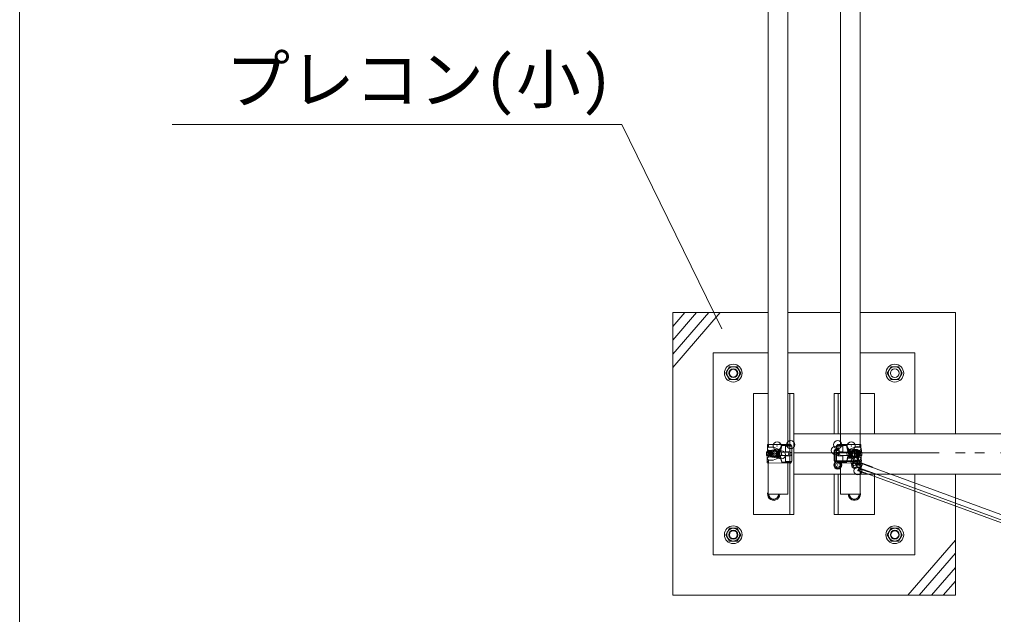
# Model space of a CAD drawing. Units: millimetres, scale not verified. Extents: x -9305 to 9305, y -6415 to 6415.
# Drawn here: x -9305 to -6892, y 3469 to 4942 of the extents above; entities that cross this region are included whole.
import ezdxf
from ezdxf.enums import TextEntityAlignment as Align

# ---------------------------------------------------------------- set-up
doc = ezdxf.new("R2010")
doc.units = ezdxf.units.MM
doc.header["$LTSCALE"] = 40
doc.header["$PDMODE"] = 32
doc.header["$PDSIZE"] = 20
doc.linetypes.add('DOUBLE_CHAIN2', pattern=[12.8, 9, -1, 0.6, -0.6, 0.6, -1])
for name, color, linetype, lineweight in [('0-0_0', 7, 'Continuous', 9), ('0-4_CYG-45', 7, 'Continuous', 9), ('0-5_CYG-54', 7, 'Continuous', 9), ('0-A_TEXT', 7, 'Continuous', 9)]:
    doc.layers.add(name, color=color, linetype=linetype, lineweight=lineweight)
doc.styles.add('ＭＳ ゴシック', font='')
doc.styles.get('ＭＳ ゴシック').set_extended_font_data('MS Gothic')

msp = doc.modelspace()

# ---------------------------------------------------------------- linework, layer by layer
at = {"layer": '0-0_0'}
for p, q in [((-9304.61, 6414.98), (-9304.61, -6414.98)), ((-7686.82, 4147.74), (-7627.5, 4216.55)), ((-7686.82, 4112.9), (-7597.46, 4216.55)), ((-7686.82, 4080.48), (-7569.51, 4216.55)), ((-7686.82, 4181.7), (-7656.78, 4216.55)), ((-6986.82, 3652.62), (-7104.14, 3516.55)), ((-6986.82, 3620.2), (-7076.18, 3516.55)), ((-6986.82, 3585.37), (-7046.15, 3516.55)), ((-6986.82, 3551.4), (-7016.87, 3516.55))]:
    msp.add_line(p, q, dxfattribs=at)
at = {"layer": '0-0_0', "linetype": 'DOUBLE_CHAIN2'}
msp.add_line((-7386.82, 3869.24), (-1786.82, 3869.24), dxfattribs=at)
at = {"layer": '0-4_CYG-45'}
msp.add_line((-7686.82, 3516.55), (-7686.82, 4216.55), dxfattribs=at)
at = {"layer": '0-5_CYG-54'}
for p, q in [((-7686.82, 4216.55), (-7450.42, 4216.55)), ((-7401.82, 4216.55), (-7271.06, 4216.55)), ((-7222.46, 4216.55), (-6986.82, 4216.55)), ((-6986.82, 4216.55), (-6986.82, 3916.3)), ((-7586.82, 4116.3), (-7450.42, 4116.3)), ((-7401.82, 4116.3), (-7271.06, 4116.3)), ((-7486.82, 4016.3), (-7450.42, 4016.3)), ((-7396.82, 3716.3), (-7396.82, 4016.3)), ((-7276.82, 3916.3), (-7276.82, 4016.3)), ((-7186.82, 4016.3), (-7222.46, 4016.3)), ((-7186.82, 3916.3), (-7186.82, 4016.3)), ((-1786.82, 3916.3), (-7386.82, 3916.3)), ((-7452.24, 3890.04), (-7452.46, 3872.04)), ((-7449.28, 3886), (-7452.29, 3886.04)), ((-7449.27, 3887), (-7452.28, 3887.04)), ((-7396.54, 3889.36), (-7452.24, 3890.04)), ((-7449.24, 3890.01), (-7449.32, 3883)), ((-7416.27, 3887.1), (-7419.45, 3872.64)), ((-7416.27, 3887.1), (-7419.39, 3877.64)), ((-7416.24, 3889.6), (-7416.27, 3887.1)), ((-7396.11, 3886.86), (-7416.27, 3887.1)), ((-7408.24, 3889.5), (-7408.28, 3887)), ((-7407.29, 3885.49), (-7407.46, 3871.49)), ((-7391.7, 3885.3), (-7407.29, 3885.49)), ((-7391.6, 3884.3), (-7392.04, 3848.3)), ((-7281.28, 3884.3), (-7280.84, 3848.3)), ((-7281.19, 3885.3), (-7265.59, 3885.49)), ((-7276.77, 3886.86), (-7256.61, 3887.1)), ((-7276.34, 3889.36), (-7220.64, 3890.04)), ((-7267.67, 3887.45), (-7265.84, 3885.74)), ((-7265.59, 3885.49), (-7265.42, 3871.49)), ((-7264.64, 3889.5), (-7264.61, 3887)), ((-7256.64, 3889.6), (-7256.61, 3887.1)), ((-7256.61, 3887.1), (-7253.5, 3877.64)), ((-7256.61, 3887.1), (-7253.44, 3872.64)), ((-7223.65, 3890.01), (-7223.56, 3883)), ((-7223.61, 3887), (-7220.61, 3887.04)), ((-7223.6, 3886), (-7220.6, 3886.04)), ((-7220.64, 3890.04), (-7220.42, 3872.04)), ((-7440.22, 3862.89), (-7454.52, 3863.06)), ((-7440.12, 3870.89), (-7454.42, 3871.06)), ((-7452.58, 3862.04), (-7452.8, 3844.04)), ((-7449.58, 3862), (-7449.61, 3858.88)), ((-7449.42, 3875), (-7449.46, 3872)), ((-7441.78, 3874.91), (-7448.42, 3874.99)), ((-7437.33, 3882.86), (-7448.32, 3882.99)), ((-7434.41, 3875.82), (-7440.41, 3875.89)), ((-7432.46, 3860.8), (-7437.46, 3860.86)), ((-7425.39, 3877.71), (-7437.33, 3882.86)), ((-7432.31, 3872.8), (-7437.31, 3872.86)), ((-7419.6, 3860.64), (-7431.46, 3860.78)), ((-7419.45, 3872.64), (-7431.31, 3872.78)), ((-7423.58, 3861.69), (-7430.84, 3861.78)), ((-7423.46, 3871.69), (-7430.71, 3871.78)), ((-7422.77, 3862.68), (-7430.35, 3862.77)), ((-7422.68, 3870.68), (-7430.26, 3870.77)), ((-7419.39, 3877.64), (-7425.39, 3877.71)), ((-7401.07, 3862.42), (-7422.77, 3862.68)), ((-7400.98, 3870.42), (-7422.68, 3870.68)), ((-7419.6, 3860.64), (-7419.66, 3855.64)), ((-7416.77, 3846.1), (-7419.6, 3860.64)), ((-7419.39, 3877.64), (-7419.45, 3872.64)), ((-7407.58, 3861.5), (-7407.75, 3847.5)), ((-7396.88, 3861.36), (-7407.58, 3861.5)), ((-7396.76, 3871.36), (-7407.46, 3871.49)), ((-7405.07, 3862.46), (-7405.08, 3861.46)), ((-7404.96, 3871.46), (-7404.98, 3870.46)), ((-7396.76, 3871.36), (-7396.88, 3861.36)), ((-7395.76, 3871.25), (-7395.88, 3861.45)), ((-7286.65, 3849.54), (-7286.65, 3874.94)), ((-7284.35, 3877.24), (-7276.65, 3877.24)), ((-7284.35, 3874.94), (-7276.65, 3874.94)), ((-7284.35, 3874.94), (-7284.35, 3849.54)), ((-7277.12, 3871.25), (-7277, 3861.45)), ((-7276.65, 3874.94), (-7276.65, 3877.24)), ((-7276.12, 3871.36), (-7265.42, 3871.49)), ((-7276.12, 3871.36), (-7276, 3861.36)), ((-7276, 3861.36), (-7265.3, 3861.5)), ((-7271.91, 3870.42), (-7250.21, 3870.68)), ((-7271.81, 3862.42), (-7250.11, 3862.68)), ((-7267.92, 3871.46), (-7267.91, 3870.46)), ((-7267.81, 3862.46), (-7267.8, 3861.46)), ((-7265.3, 3861.5), (-7265.13, 3847.5)), ((-7256.11, 3846.1), (-7253.29, 3860.64)), ((-7253.5, 3877.64), (-7247.5, 3877.71)), ((-7253.5, 3877.64), (-7253.44, 3872.64)), ((-7253.44, 3872.64), (-7241.58, 3872.78)), ((-7253.29, 3860.64), (-7241.43, 3860.78)), ((-7253.29, 3860.64), (-7253.23, 3855.64)), ((-7250.21, 3870.68), (-7242.63, 3870.77)), ((-7250.11, 3862.68), (-7242.53, 3862.77)), ((-7249.42, 3871.69), (-7242.17, 3871.78)), ((-7249.3, 3861.69), (-7242.05, 3861.78)), ((-7247.5, 3877.71), (-7235.56, 3882.86)), ((-7240.58, 3872.8), (-7235.58, 3872.86)), ((-7240.43, 3860.8), (-7235.43, 3860.86)), ((-7238.47, 3875.82), (-7232.47, 3875.89)), ((-7228.95, 3877.24), (-7236.65, 3877.24)), ((-7236.65, 3874.94), (-7236.65, 3877.24)), ((-7228.95, 3874.94), (-7236.65, 3874.94)), ((-7235.56, 3882.86), (-7224.56, 3882.99)), ((-7232.76, 3870.89), (-7218.46, 3871.06)), ((-7232.66, 3862.89), (-7218.37, 3863.06)), ((-7231.11, 3874.91), (-7224.46, 3874.99)), ((-7228.95, 3874.94), (-7228.95, 3849.54)), ((-7226.65, 3849.54), (-7226.65, 3874.94)), ((-7223.47, 3875), (-7223.43, 3872)), ((-7223.31, 3862), (-7223.27, 3858.88)), ((-7220.3, 3862.04), (-7220.09, 3844.04)), ((-7397.1, 3843.37), (-7452.8, 3844.04)), ((-7449.76, 3847), (-7452.76, 3847.04)), ((-7449.75, 3848), (-7452.75, 3848.04)), ((-7449.71, 3851.13), (-7449.8, 3844)), ((-7437.72, 3850.86), (-7448.71, 3850.99)), ((-7441.97, 3858.91), (-7448.62, 3858.99)), ((-7434.63, 3857.82), (-7440.63, 3857.9)), ((-7425.66, 3855.71), (-7437.72, 3850.86)), ((-7419.66, 3855.64), (-7425.66, 3855.71)), ((-7416.77, 3846.1), (-7419.66, 3855.64)), ((-7416.77, 3846.1), (-7416.8, 3843.6)), ((-7396.15, 3845.86), (-7416.77, 3846.1)), ((-7408.77, 3846.01), (-7408.8, 3843.51)), ((-7392.41, 3847.31), (-7407.75, 3847.5)), ((-7401.82, 3843.42), (-7401.82, 3766.3)), ((-7228.95, 3849.54), (-7284.35, 3849.54)), ((-7228.95, 3847.24), (-7284.35, 3847.24)), ((-7280.47, 3847.31), (-7265.13, 3847.5)), ((-7276.74, 3845.86), (-7256.11, 3846.1)), ((-7275.78, 3843.37), (-7220.09, 3844.04)), ((-7271.06, 3843.42), (-7271.06, 3766.3)), ((-7264.11, 3846.01), (-7264.08, 3843.51)), ((-7256.11, 3846.1), (-7253.23, 3855.64)), ((-7256.11, 3846.1), (-7256.08, 3843.6)), ((-7253.23, 3855.64), (-7247.23, 3855.71)), ((-7247.23, 3855.71), (-7235.17, 3850.86)), ((-7238.26, 3857.82), (-7232.26, 3857.9)), ((-7235.17, 3850.86), (-7224.17, 3850.99)), ((-7230.91, 3858.91), (-7224.27, 3858.99)), ((-7223.9, 3837.64), (-7225.56, 3838.25)), ((-7223.88, 3824.64), (-7217.51, 3842.01)), ((-7223.81, 3824.83), (-7217.62, 3841.73)), ((-7223.17, 3851.13), (-7223.08, 3844)), ((-7223.14, 3848), (-7220.14, 3848.04)), ((-7223.12, 3847), (-7220.12, 3847.04)), ((-7223.08, 3838.46), (-7220.92, 3844.33)), ((-7221.34, 3838.84), (-7219.96, 3842.59)), ((-7220.8, 3830.12), (-7216.58, 3841.67)), ((-7220.33, 3843.04), (-7217.51, 3842.02)), ((-7220.28, 3844.62), (-7193.05, 3834.65)), ((-7219.96, 3842.59), (-7217.62, 3841.74)), ((-7216.58, 3841.67), (-7193.1, 3833.07)), ((-1786.82, 3816.3), (-7386.82, 3816.3)), ((-7286.82, 3816.3), (-7286.82, 3716.3)), ((-7276.82, 3716.3), (-7276.82, 3816.3)), ((-7227.98, 3825.08), (-7225.82, 3830.95)), ((-7227.68, 3824.44), (-7214.53, 3819.62)), ((-7225.97, 3832.01), (-7227.63, 3832.62)), ((-7226.69, 3825.67), (-7224.89, 3830.6)), ((-7226.69, 3825.67), (-7223.88, 3824.64)), ((-7225.82, 3830.95), (-7224.89, 3830.6)), ((-7222.87, 3824.48), (-7221.49, 3828.24)), ((-7222.57, 3823.84), (-7213.65, 3820.58)), ((-7220.85, 3828.54), (-7205.36, 3822.86)), ((-7220.8, 3830.12), (-7192.63, 3819.8)), ((-7214.53, 3819.62), (-7211.24, 3818.42)), ((-7213.65, 3820.58), (-7209.42, 3819.03)), ((-7213.65, 3820.58), (-6838.51, 3683.2)), ((-7209.32, 3819.31), (-7209.84, 3817.9)), ((-7204.72, 3823.16), (-7205.36, 3822.86)), ((-7204.72, 3823.16), (-7196.26, 3820.07)), ((-7195.97, 3819.43), (-7193.15, 3818.4)), ((-7193.15, 3818.4), (-7192.63, 3819.8)), ((-7193.1, 3833.07), (-7192.76, 3834.01)), ((-7086.82, 3816.3), (-7086.82, 3616.3)), ((-6986.82, 3516.55), (-6986.82, 3816.3))]:
    msp.add_line(p, q, dxfattribs=at)
for points in [[(-7450.42, 3890.02), (-7450.42, 5866.3), (-7401.82, 5866.3), (-7401.82, 3889.43)], [(-7222.46, 3890.02), (-7222.46, 5866.3), (-7271.06, 5866.3), (-7271.06, 3889.43)], [(-6986.82, 3516.55), (-7686.82, 3516.55), (-7686.82, 4216.55)], [(-7086.82, 3616.3), (-7586.82, 3616.3), (-7586.82, 4116.3)], [(-7222.46, 4116.3), (-7086.82, 4116.3), (-7086.82, 3916.3)], [(-7401.82, 4016.3), (-7386.82, 4016.3), (-7386.82, 3716.3), (-7486.82, 3716.3), (-7486.82, 4016.3)], [(-7271.06, 4016.3), (-7286.82, 4016.3), (-7286.82, 3916.3)], [(-7441.46, 3871.9), (-7453.46, 3871.9), (-7454.42, 3871.06), (-7454.52, 3863.06), (-7453.58, 3862.05), (-7441.58, 3861.91)], [(-7231.42, 3871.9), (-7219.42, 3871.9), (-7218.46, 3871.06), (-7218.37, 3863.06), (-7219.3, 3862.05), (-7231.3, 3861.91)], [(-7401.82, 3766.3), (-7450.42, 3766.3), (-7450.42, 3844.01)], [(-7271.06, 3766.3), (-7222.46, 3766.3), (-7222.46, 3844.01)], [(-7223.08, 3838.46), (-7222.14, 3838.12), (-7220.33, 3843.04)], [(-7286.82, 3716.3), (-7186.82, 3716.3), (-7186.82, 3816.3)], [(-7224.78, 3829.44), (-7226.15, 3825.69), (-7223.81, 3824.83)], [(-7448.74, 3766.3), (-7448.74, 3759.42), (-7436.82, 3752.55), (-7424.91, 3759.42), (-7424.91, 3766.3)], [(-7248.74, 3766.3), (-7248.74, 3759.42), (-7236.82, 3752.55), (-7224.91, 3759.42), (-7224.91, 3766.3)]]:
    msp.add_lwpolyline(points, dxfattribs=at)
for points in [[(-7527.59, 4082.3), (-7546.06, 4082.3), (-7555.3, 4066.3), (-7546.06, 4050.3), (-7527.59, 4050.3), (-7518.35, 4066.3)], [(-7127.59, 4082.3), (-7146.06, 4082.3), (-7155.3, 4066.3), (-7146.06, 4050.3), (-7127.59, 4050.3), (-7118.35, 4066.3)], [(-7216.58, 3841.67), (-6831.58, 3700.69), (-6835.77, 3689.23), (-7220.77, 3830.21)], [(-7527.59, 3682.3), (-7546.06, 3682.3), (-7555.3, 3666.3), (-7546.06, 3650.3), (-7527.59, 3650.3), (-7518.35, 3666.3)], [(-7127.59, 3682.3), (-7146.06, 3682.3), (-7155.3, 3666.3), (-7146.06, 3650.3), (-7127.59, 3650.3), (-7118.35, 3666.3)]]:
    msp.add_lwpolyline(points, close=True, dxfattribs=at)
for centre, radius in [((-7536.82, 4066.3), 22), ((-7536.82, 4066.3), 16), ((-7536.82, 4066.3), 11), ((-7136.82, 4066.3), 22), ((-7136.82, 4066.3), 16), ((-7136.82, 4066.3), 11), ((-7536.82, 4066.3), 9.65), ((-7278, 3838.68), 8.5), ((-7278, 3838.68), 5.5), ((-7277.96, 3838.61), 5.5), ((-7235.27, 3838.61), 5.5), ((-7536.82, 3666.3), 22), ((-7536.82, 3666.3), 16), ((-7536.82, 3666.3), 11), ((-7536.82, 3666.3), 9.65), ((-7136.82, 3666.3), 22), ((-7136.82, 3666.3), 16), ((-7136.82, 3666.3), 11), ((-7136.82, 3666.3), 9.65)]:
    msp.add_circle(centre, radius, dxfattribs=at)
for centre, radius, start, end in [((-7396.6, 3884.36), 5, 359.306, 89.306), ((-7396.1, 3884.86), 2, 16.705, 89.306), ((-7276.28, 3884.36), 5, 90.694, 180.694), ((-7276.78, 3884.86), 2, 90.694, 163.295), ((-7457.27, 3867.1), 6.25, 306.176, 52.436), ((-7448.38, 3878.99), 4, 89.306, 269.306), ((-7455.27, 3867.07), 6.25, 306.176, 52.436), ((-7453.27, 3867.05), 6.25, 306.176, 52.436), ((-7451.27, 3867.02), 6.25, 306.176, 52.436), ((-7445.01, 3866.42), 2.3, 180, 270), ((-7449.27, 3867), 6.25, 306.176, 52.436), ((-7434.92, 3866.83), 10.6, 207.45, 237.415), ((-7434.92, 3866.83), 10.6, 121.197, 151.161), ((-7447.27, 3866.98), 6.25, 306.176, 52.436), ((-7444.19, 3866.94), 5.67, 297.379, 61.233), ((-7445.27, 3866.95), 6.25, 306.176, 52.436), ((-7446.12, 3866.96), 10.6, 301.197, 57.415), ((-7441.12, 3866.9), 10.6, 301.197, 57.415), ((-7440.12, 3866.89), 10.6, 301.197, 57.415), ((-7425.6, 3860.71), 5, 179.306, 269.306), ((-7425.45, 3872.71), 5, 89.306, 179.306), ((-7435.27, 3866.83), 6.25, 324.494, 34.118), ((-7433.27, 3866.81), 6.25, 306.176, 52.436), ((-7431.27, 3866.78), 6.25, 306.176, 52.436), ((-7429.27, 3866.76), 6.25, 306.176, 52.436), ((-7428.77, 3866.75), 7.25, 315.703, 42.909), ((-7405.61, 3866.47), 6.08, 318.194, 40.418), ((-7396.82, 3866.36), 5, 269.306, 89.306), ((-7284.35, 3874.94), 2.3, 90, 180), ((-7276.06, 3866.36), 5, 90.694, 270.694), ((-7267.28, 3866.47), 6.08, 139.582, 221.806), ((-7244.11, 3866.75), 7.25, 137.091, 224.297), ((-7243.61, 3866.76), 6.25, 127.564, 233.824), ((-7241.61, 3866.78), 6.25, 127.564, 233.824), ((-7247.44, 3872.71), 5, 0.694, 90.694), ((-7247.29, 3860.71), 5, 270.694, 0.694), ((-7239.61, 3866.81), 6.25, 127.564, 233.824), ((-7237.61, 3866.83), 6.25, 145.882, 215.506), ((-7232.76, 3866.89), 10.6, 122.585, 238.803), ((-7231.76, 3866.9), 10.6, 122.585, 238.803), ((-7226.76, 3866.96), 10.6, 122.585, 238.803), ((-7228.7, 3866.94), 5.67, 118.767, 242.621), ((-7227.62, 3866.95), 6.25, 127.564, 233.824), ((-7237.96, 3866.83), 10.6, 28.839, 58.803), ((-7237.96, 3866.83), 10.6, 302.585, 332.55), ((-7225.62, 3866.98), 6.25, 127.564, 233.824), ((-7223.62, 3867), 6.25, 127.564, 233.824), ((-7228.95, 3874.94), 2.3, 0, 90), ((-7221.62, 3867.02), 6.25, 127.564, 233.824), ((-7219.62, 3867.05), 6.25, 127.564, 233.824), ((-7224.51, 3878.99), 4, 270.694, 90.694), ((-7217.62, 3867.07), 6.25, 127.564, 233.824), ((-7215.62, 3867.1), 6.25, 127.564, 233.824), ((-7448.66, 3854.99), 4, 89.306, 269.306), ((-7397.04, 3848.36), 5, 269.306, 359.306), ((-7396.55, 3847.86), 2, 269.306, 345.436), ((-7284.35, 3849.54), 2.3, 180, 270), ((-7275.84, 3848.36), 5, 180.694, 270.694), ((-7276.34, 3847.86), 2, 194.564, 270.694), ((-7235.3, 3838.68), 8.5, 7.886, 310.781), ((-7228.13, 3847.69), 6.25, 217.564, 323.825), ((-7228.95, 3849.54), 2.3, 270, 0), ((-7224.88, 3840.13), 2, 188.325, 249.888), ((-7224.22, 3854.99), 4, 270.694, 90.694), ((-7223.22, 3839.52), 2, 249.888, 339.888), ((-7220.46, 3844.16), 0.5, 69.888, 159.888), ((-7228.32, 3830.74), 2, 69.888, 131.451), ((-7227.5, 3824.9), 0.5, 159.888, 249.888), ((-7226.66, 3830.13), 2, 339.888, 69.888), ((-7222.4, 3824.31), 0.5, 159.888, 249.888), ((-7221.02, 3828.07), 0.5, 69.888, 159.888), ((-7210.73, 3819.83), 1.5, 249.888, 339.888), ((-7193.22, 3834.18), 0.5, 339.888, 69.888), ((-7436.82, 3766.3), 15, 155.049, 0), ((-7436.82, 3766.3), 12, 180, 0), ((-7236.82, 3766.3), 15, 180, 16.749), ((-7236.82, 3766.3), 12, 180, 0)]:
    msp.add_arc(centre, radius, start, end, dxfattribs=at)
for p in [(-7428.29, 3886.29), (-7428.26, 3886.23), (-7394.61, 3889.34), (-7284.35, 3874.94), (-7278.27, 3889.34), (-7244.62, 3886.23), (-7244.6, 3886.29), (-7229.1, 3874.88), (-7228.95, 3874.94), (-7431.53, 3867.13), (-7427.31, 3867.13), (-7417.31, 3864.12), (-7245.57, 3867.13), (-7241.36, 3867.13), (-7278, 3838.68), (-7235.3, 3847.18), (-7229.1, 3849.48), (-7228.15, 3824.61)]:
    msp.add_point(p, dxfattribs=at)
at = {"layer": '0-A_TEXT'}
for p in [(-8926.56, 4681.74), (-7565.07, 4176.27)]:
    msp.add_line(p, (-7813.16, 4681.74), dxfattribs=at)

# ---------------------------------------------------------------- texts
at = {"layer": '0-A_TEXT', "style": 'ＭＳ ゴシック'}
msp.add_text('プレコン(小)', height=117.3, dxfattribs=at).set_placement((-8794.31, 4699.9), align=Align.BOTTOM_LEFT)

doc.saveas('drawing.dxf')
